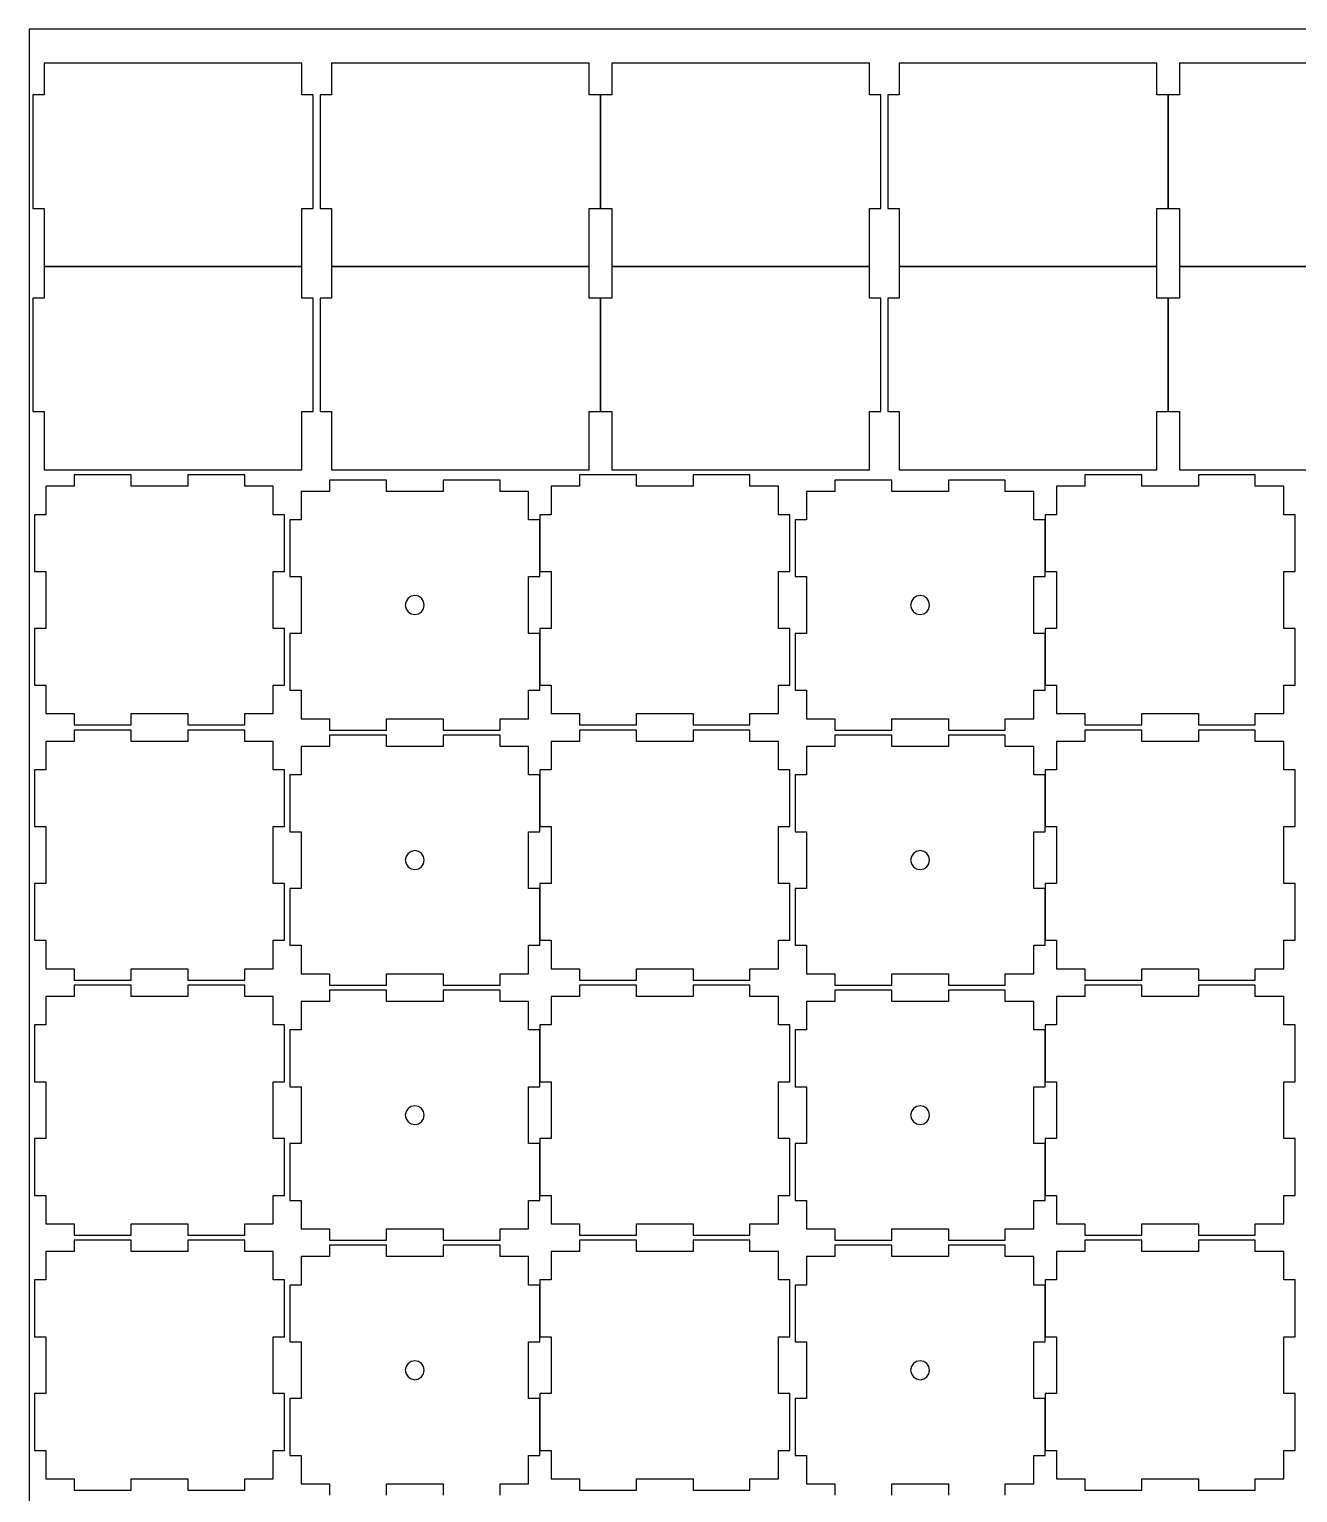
# Model space of a CAD drawing. Extents: x -14 to 2177, y -971 to 618.
# Drawn here: x 1426.9 to 1761.8, y 217.1 to 603.4 of the extents above; entities that cross this region are included whole.
import ezdxf

# ---------------------------------------------------------------- set-up
doc = ezdxf.new("R2010")
doc.units = 0

msp = doc.modelspace()

# ---------------------------------------------------------------- linework, layer by layer
at = {"layer": 'Layer 1'}
for p, q in [((1426.93, 603.437), (1426.93, -146.563)), ((2176.94, 603.437), (1426.93, 603.437)), ((1498.9, 594.5), (1430.9, 594.5)), ((1430.9, 594.5), (1430.9, 586.165)), ((1498.9, 586.165), (1498.9, 594.5)), ((1574.75, 594.5), (1506.75, 594.5)), ((1506.75, 594.5), (1506.75, 586.165)), ((1574.75, 586.165), (1574.75, 594.5)), ((1648.75, 594.5), (1580.75, 594.5)), ((1580.75, 594.5), (1580.75, 586.165)), ((1648.75, 586.165), (1648.75, 594.5)), ((1724.59, 594.5), (1656.59, 594.5)), ((1656.59, 594.5), (1656.59, 586.165)), ((1724.59, 586.165), (1724.59, 594.5)), ((1798.59, 594.5), (1730.59, 594.5)), ((1730.59, 594.5), (1730.59, 586.165)), ((1430.9, 586.165), (1427.9, 586.165)), ((1427.9, 586.165), (1427.9, 556.165)), ((1501.9, 586.165), (1498.9, 586.165)), ((1501.9, 556.165), (1501.9, 586.165)), ((1506.75, 586.165), (1503.75, 586.165)), ((1503.75, 586.165), (1503.75, 556.165)), ((1577.75, 586.165), (1574.75, 586.165)), ((1577.75, 556.165), (1577.75, 586.165)), ((1580.75, 586.165), (1577.75, 586.165)), ((1577.75, 586.165), (1577.75, 556.165)), ((1651.75, 586.165), (1648.75, 586.165)), ((1651.75, 556.165), (1651.75, 586.165)), ((1656.59, 586.165), (1653.59, 586.165)), ((1653.59, 586.165), (1653.59, 556.165)), ((1727.59, 586.165), (1724.59, 586.165)), ((1727.59, 556.165), (1727.59, 586.165)), ((1730.59, 586.165), (1727.59, 586.165)), ((1727.59, 586.165), (1727.59, 556.165)), ((1427.9, 556.165), (1430.9, 556.165)), ((1430.9, 556.165), (1430.9, 540.83)), ((1498.9, 540.83), (1498.9, 556.165)), ((1498.9, 556.165), (1501.9, 556.165)), ((1503.75, 556.165), (1506.75, 556.165)), ((1506.75, 556.165), (1506.75, 540.83)), ((1574.75, 540.83), (1574.75, 556.165)), ((1574.75, 556.165), (1577.75, 556.165)), ((1577.75, 556.165), (1580.75, 556.165)), ((1580.75, 556.165), (1580.75, 540.83)), ((1648.75, 540.83), (1648.75, 556.165)), ((1648.75, 556.165), (1651.75, 556.165)), ((1653.59, 556.165), (1656.59, 556.165)), ((1656.59, 556.165), (1656.59, 540.83)), ((1724.59, 540.83), (1724.59, 556.165)), ((1724.59, 556.165), (1727.59, 556.165)), ((1727.59, 556.165), (1730.59, 556.165)), ((1730.59, 556.165), (1730.59, 540.83)), ((1430.9, 540.83), (1498.9, 540.83)), ((1498.9, 540.83), (1430.9, 540.83)), ((1430.9, 540.83), (1430.9, 532.495)), ((1498.9, 532.495), (1498.9, 540.83)), ((1506.75, 540.83), (1574.75, 540.83)), ((1574.75, 540.83), (1506.75, 540.83)), ((1506.75, 540.83), (1506.75, 532.495)), ((1574.75, 532.495), (1574.75, 540.83)), ((1580.75, 540.83), (1648.75, 540.83)), ((1648.75, 540.83), (1580.75, 540.83)), ((1580.75, 540.83), (1580.75, 532.495)), ((1648.75, 532.495), (1648.75, 540.83)), ((1656.59, 540.83), (1724.59, 540.83)), ((1724.59, 540.83), (1656.59, 540.83)), ((1656.59, 540.83), (1656.59, 532.495)), ((1724.59, 532.495), (1724.59, 540.83)), ((1730.59, 540.83), (1798.59, 540.83)), ((1798.59, 540.83), (1730.59, 540.83)), ((1730.59, 540.83), (1730.59, 532.495)), ((1430.9, 532.495), (1427.9, 532.495)), ((1427.9, 532.495), (1427.9, 502.495)), ((1501.9, 532.495), (1498.9, 532.495)), ((1501.9, 502.495), (1501.9, 532.495)), ((1506.75, 532.495), (1503.75, 532.495)), ((1503.75, 532.495), (1503.75, 502.495)), ((1577.75, 532.495), (1574.75, 532.495)), ((1577.75, 502.495), (1577.75, 532.495)), ((1580.75, 532.495), (1577.75, 532.495)), ((1577.75, 532.495), (1577.75, 502.495)), ((1651.75, 532.495), (1648.75, 532.495)), ((1651.75, 502.495), (1651.75, 532.495)), ((1656.59, 532.495), (1653.59, 532.495)), ((1653.59, 532.495), (1653.59, 502.495)), ((1727.59, 532.495), (1724.59, 532.495)), ((1727.59, 502.495), (1727.59, 532.495)), ((1730.59, 532.495), (1727.59, 532.495)), ((1727.59, 532.495), (1727.59, 502.495)), ((1427.9, 502.495), (1430.9, 502.495)), ((1430.9, 502.495), (1430.9, 487.16)), ((1498.9, 487.16), (1498.9, 502.495)), ((1498.9, 502.495), (1501.9, 502.495)), ((1503.75, 502.495), (1506.75, 502.495)), ((1506.75, 502.495), (1506.75, 487.16)), ((1574.75, 487.16), (1574.75, 502.495)), ((1574.75, 502.495), (1577.75, 502.495)), ((1577.75, 502.495), (1580.75, 502.495)), ((1580.75, 502.495), (1580.75, 487.16)), ((1648.75, 487.16), (1648.75, 502.495)), ((1648.75, 502.495), (1651.75, 502.495)), ((1653.59, 502.495), (1656.59, 502.495)), ((1656.59, 502.495), (1656.59, 487.16)), ((1724.59, 487.16), (1724.59, 502.495)), ((1724.59, 502.495), (1727.59, 502.495)), ((1727.59, 502.495), (1730.59, 502.495)), ((1730.59, 502.495), (1730.59, 487.16)), ((1430.9, 487.16), (1498.9, 487.16)), ((1506.75, 487.16), (1574.75, 487.16)), ((1580.75, 487.16), (1648.75, 487.16)), ((1656.59, 487.16), (1724.59, 487.16)), ((1730.59, 487.16), (1798.59, 487.16)), ((1453.82, 485.785), (1438.82, 485.785)), ((1438.82, 485.785), (1438.82, 482.785)), ((1453.82, 482.785), (1453.82, 485.785)), ((1483.82, 485.785), (1468.82, 485.785)), ((1468.82, 485.785), (1468.82, 482.785)), ((1483.82, 482.785), (1483.82, 485.785)), ((1521.22, 484.452), (1506.22, 484.452)), ((1506.22, 484.452), (1506.22, 481.452)), ((1521.22, 481.452), (1521.22, 484.452)), ((1551.22, 484.452), (1536.22, 484.452)), ((1536.22, 484.452), (1536.22, 481.452)), ((1551.22, 481.452), (1551.22, 484.452)), ((1587.22, 485.785), (1572.22, 485.785)), ((1572.22, 485.785), (1572.22, 482.785)), ((1587.22, 482.785), (1587.22, 485.785)), ((1617.22, 485.785), (1602.22, 485.785)), ((1602.22, 485.785), (1602.22, 482.785)), ((1617.22, 482.785), (1617.22, 485.785)), ((1654.63, 484.452), (1639.63, 484.452)), ((1639.63, 484.452), (1639.63, 481.452)), ((1654.63, 481.452), (1654.63, 484.452)), ((1684.63, 484.452), (1669.63, 484.452)), ((1669.63, 484.452), (1669.63, 481.452)), ((1684.63, 481.452), (1684.63, 484.452)), ((1720.63, 485.785), (1705.63, 485.785)), ((1705.63, 485.785), (1705.63, 482.785)), ((1720.63, 482.785), (1720.63, 485.785)), ((1750.63, 485.785), (1735.63, 485.785)), ((1735.63, 485.785), (1735.63, 482.785)), ((1750.63, 482.785), (1750.63, 485.785)), ((1438.82, 482.785), (1431.32, 482.785)), ((1431.32, 482.785), (1431.32, 475.285)), ((1468.82, 482.785), (1453.82, 482.785)), ((1491.32, 482.785), (1483.82, 482.785)), ((1491.32, 475.285), (1491.32, 482.785)), ((1506.22, 481.452), (1498.72, 481.452)), ((1498.72, 481.452), (1498.72, 473.952)), ((1536.22, 481.452), (1521.22, 481.452)), ((1558.72, 481.452), (1551.22, 481.452)), ((1558.72, 473.952), (1558.72, 481.452)), ((1572.22, 482.785), (1564.72, 482.785)), ((1564.72, 482.785), (1564.72, 475.285)), ((1602.22, 482.785), (1587.22, 482.785)), ((1624.72, 482.785), (1617.22, 482.785)), ((1624.72, 475.285), (1624.72, 482.785)), ((1639.63, 481.452), (1632.13, 481.452)), ((1632.13, 481.452), (1632.13, 473.952)), ((1669.63, 481.452), (1654.63, 481.452)), ((1692.13, 481.452), (1684.63, 481.452)), ((1692.13, 473.952), (1692.13, 481.452)), ((1705.63, 482.785), (1698.13, 482.785)), ((1698.13, 482.785), (1698.13, 475.285)), ((1735.63, 482.785), (1720.63, 482.785)), ((1758.13, 482.785), (1750.63, 482.785)), ((1758.13, 475.285), (1758.13, 482.785)), ((1431.32, 475.285), (1428.32, 475.285)), ((1428.32, 475.285), (1428.32, 460.285)), ((1494.32, 475.285), (1491.32, 475.285)), ((1494.32, 460.285), (1494.32, 475.285)), ((1564.72, 475.285), (1561.72, 475.285)), ((1561.72, 475.285), (1561.72, 460.285)), ((1627.72, 475.285), (1624.72, 475.285)), ((1627.72, 460.285), (1627.72, 475.285)), ((1698.13, 475.285), (1695.13, 475.285)), ((1695.13, 475.285), (1695.13, 460.285)), ((1761.13, 475.285), (1758.13, 475.285)), ((1761.13, 460.285), (1761.13, 475.285)), ((1498.72, 473.952), (1495.72, 473.952)), ((1495.72, 473.952), (1495.72, 458.952)), ((1561.72, 473.952), (1558.72, 473.952)), ((1561.72, 458.952), (1561.72, 473.952)), ((1632.13, 473.952), (1629.13, 473.952)), ((1629.13, 473.952), (1629.13, 458.952)), ((1695.13, 473.952), (1692.13, 473.952)), ((1695.13, 458.952), (1695.13, 473.952)), ((1428.32, 460.285), (1431.32, 460.285)), ((1431.32, 460.285), (1431.32, 445.285)), ((1491.32, 445.285), (1491.32, 460.285)), ((1491.32, 460.285), (1494.32, 460.285)), ((1561.72, 460.285), (1564.72, 460.285)), ((1564.72, 460.285), (1564.72, 445.285)), ((1624.72, 445.285), (1624.72, 460.285)), ((1624.72, 460.285), (1627.72, 460.285)), ((1695.13, 460.285), (1698.13, 460.285)), ((1698.13, 460.285), (1698.13, 445.285)), ((1758.13, 445.285), (1758.13, 460.285)), ((1758.13, 460.285), (1761.13, 460.285)), ((1495.72, 458.952), (1498.72, 458.952)), ((1498.72, 458.952), (1498.72, 443.952)), ((1558.72, 443.952), (1558.72, 458.952)), ((1558.72, 458.952), (1561.72, 458.952)), ((1629.13, 458.952), (1632.13, 458.952)), ((1632.13, 458.952), (1632.13, 443.952)), ((1692.13, 443.952), (1692.13, 458.952)), ((1692.13, 458.952), (1695.13, 458.952)), ((1526.416464, 452.425112), (1526.22, 451.452)), ((1526.952237, 453.219766), (1526.416464, 452.425112)), ((1527.746892, 453.755537), (1526.952237, 453.219766)), ((1528.72, 453.952), (1527.746892, 453.755537)), ((1529.693112, 453.755536), (1528.72, 453.952)), ((1530.487766, 453.219763), (1529.693112, 453.755536)), ((1531.023537, 452.425108), (1530.487766, 453.219763)), ((1531.22, 451.452), (1531.023537, 452.425108)), ((1659.826464, 452.425112), (1659.63, 451.452)), ((1660.362238, 453.219766), (1659.826464, 452.425112)), ((1661.156892, 453.755537), (1660.362238, 453.219766)), ((1662.13, 453.952), (1661.156892, 453.755537)), ((1663.103112, 453.755536), (1662.13, 453.952)), ((1663.897766, 453.219763), (1663.103112, 453.755536)), ((1664.433537, 452.425108), (1663.897766, 453.219763)), ((1664.63, 451.452), (1664.433537, 452.425108)), ((1526.22, 451.452), (1526.416463, 450.478892)), ((1526.416463, 450.478892), (1526.952234, 449.684237)), ((1526.952234, 449.684237), (1527.746888, 449.148464)), ((1527.746888, 449.148464), (1528.72, 448.952)), ((1528.72, 448.952), (1529.693108, 449.148463)), ((1528.72, 448.952), (1528.72, 448.952)), ((1529.693108, 449.148463), (1530.487763, 449.684234)), ((1530.487763, 449.684234), (1531.023536, 450.478888)), ((1531.023536, 450.478888), (1531.22, 451.452)), ((1659.63, 451.452), (1659.826463, 450.478892)), ((1659.826463, 450.478892), (1660.362234, 449.684237)), ((1660.362234, 449.684237), (1661.156888, 449.148464)), ((1661.156888, 449.148464), (1662.13, 448.952)), ((1662.13, 448.952), (1663.103108, 449.148463)), ((1662.13, 448.952), (1662.13, 448.952)), ((1663.103108, 449.148463), (1663.897762, 449.684234)), ((1663.897762, 449.684234), (1664.433536, 450.478888)), ((1664.433536, 450.478888), (1664.63, 451.452)), ((1431.32, 445.285), (1428.32, 445.285)), ((1428.32, 445.285), (1428.32, 430.285)), ((1494.32, 445.285), (1491.32, 445.285)), ((1494.32, 430.285), (1494.32, 445.285)), ((1564.72, 445.285), (1561.72, 445.285)), ((1561.72, 445.285), (1561.72, 430.285)), ((1627.72, 445.285), (1624.72, 445.285)), ((1627.72, 430.285), (1627.72, 445.285)), ((1698.13, 445.285), (1695.13, 445.285)), ((1695.13, 445.285), (1695.13, 430.285)), ((1761.13, 445.285), (1758.13, 445.285)), ((1761.13, 430.285), (1761.13, 445.285)), ((1498.72, 443.952), (1495.72, 443.952)), ((1495.72, 443.952), (1495.72, 428.952)), ((1561.72, 443.952), (1558.72, 443.952)), ((1561.72, 428.952), (1561.72, 443.952)), ((1632.13, 443.952), (1629.13, 443.952)), ((1629.13, 443.952), (1629.13, 428.952)), ((1695.13, 443.952), (1692.13, 443.952)), ((1695.13, 428.952), (1695.13, 443.952)), ((1428.32, 430.285), (1431.32, 430.285)), ((1431.32, 430.285), (1431.32, 422.785)), ((1491.32, 422.785), (1491.32, 430.285)), ((1491.32, 430.285), (1494.32, 430.285)), ((1495.72, 428.952), (1498.72, 428.952)), ((1498.72, 428.952), (1498.72, 421.452)), ((1558.72, 421.452), (1558.72, 428.952)), ((1558.72, 428.952), (1561.72, 428.952)), ((1561.72, 430.285), (1564.72, 430.285)), ((1564.72, 430.285), (1564.72, 422.785)), ((1624.72, 422.785), (1624.72, 430.285)), ((1624.72, 430.285), (1627.72, 430.285)), ((1629.13, 428.952), (1632.13, 428.952)), ((1632.13, 428.952), (1632.13, 421.452)), ((1692.13, 421.452), (1692.13, 428.952)), ((1692.13, 428.952), (1695.13, 428.952)), ((1695.13, 430.285), (1698.13, 430.285)), ((1698.13, 430.285), (1698.13, 422.785)), ((1758.13, 422.785), (1758.13, 430.285)), ((1758.13, 430.285), (1761.13, 430.285)), ((1431.32, 422.785), (1438.82, 422.785)), ((1438.82, 422.785), (1438.82, 419.785)), ((1453.82, 419.785), (1453.82, 422.785)), ((1453.82, 422.785), (1468.82, 422.785)), ((1468.82, 422.785), (1468.82, 419.785)), ((1483.82, 419.785), (1483.82, 422.785)), ((1483.82, 422.785), (1491.32, 422.785)), ((1498.72, 421.452), (1506.22, 421.452)), ((1506.22, 421.452), (1506.22, 418.452)), ((1521.22, 418.452), (1521.22, 421.452)), ((1521.22, 421.452), (1536.22, 421.452)), ((1536.22, 421.452), (1536.22, 418.452)), ((1551.22, 418.452), (1551.22, 421.452)), ((1551.22, 421.452), (1558.72, 421.452)), ((1564.72, 422.785), (1572.22, 422.785)), ((1572.22, 422.785), (1572.22, 419.785)), ((1587.22, 419.785), (1587.22, 422.785)), ((1587.22, 422.785), (1602.22, 422.785)), ((1602.22, 422.785), (1602.22, 419.785)), ((1617.22, 419.785), (1617.22, 422.785)), ((1617.22, 422.785), (1624.72, 422.785)), ((1632.13, 421.452), (1639.63, 421.452)), ((1639.63, 421.452), (1639.63, 418.452)), ((1654.63, 418.452), (1654.63, 421.452)), ((1654.63, 421.452), (1669.63, 421.452)), ((1669.63, 421.452), (1669.63, 418.452)), ((1684.63, 418.452), (1684.63, 421.452)), ((1684.63, 421.452), (1692.13, 421.452)), ((1698.13, 422.785), (1705.63, 422.785)), ((1705.63, 422.785), (1705.63, 419.785)), ((1720.63, 419.785), (1720.63, 422.785)), ((1720.63, 422.785), (1735.63, 422.785)), ((1735.63, 422.785), (1735.63, 419.785)), ((1750.63, 419.785), (1750.63, 422.785)), ((1750.63, 422.785), (1758.13, 422.785)), ((1438.82, 419.785), (1453.82, 419.785)), ((1453.82, 418.452), (1438.82, 418.452)), ((1438.82, 418.452), (1438.82, 415.452)), ((1453.82, 415.452), (1453.82, 418.452)), ((1468.82, 419.785), (1483.82, 419.785)), ((1483.82, 418.452), (1468.82, 418.452)), ((1468.82, 418.452), (1468.82, 415.452)), ((1483.82, 415.452), (1483.82, 418.452)), ((1506.22, 418.452), (1521.22, 418.452)), ((1536.22, 418.452), (1551.22, 418.452)), ((1572.22, 419.785), (1587.22, 419.785)), ((1587.22, 418.452), (1572.22, 418.452)), ((1572.22, 418.452), (1572.22, 415.452)), ((1587.22, 415.452), (1587.22, 418.452)), ((1602.22, 419.785), (1617.22, 419.785)), ((1617.22, 418.452), (1602.22, 418.452)), ((1602.22, 418.452), (1602.22, 415.452)), ((1617.22, 415.452), (1617.22, 418.452)), ((1639.63, 418.452), (1654.63, 418.452)), ((1669.63, 418.452), (1684.63, 418.452)), ((1705.63, 419.785), (1720.63, 419.785)), ((1720.63, 418.452), (1705.63, 418.452)), ((1705.63, 418.452), (1705.63, 415.452)), ((1720.63, 415.452), (1720.63, 418.452)), ((1735.63, 419.785), (1750.63, 419.785)), ((1750.63, 418.452), (1735.63, 418.452)), ((1735.63, 418.452), (1735.63, 415.452)), ((1750.63, 415.452), (1750.63, 418.452)), ((1438.82, 415.452), (1431.32, 415.452)), ((1431.32, 415.452), (1431.32, 407.952)), ((1468.82, 415.452), (1453.82, 415.452)), ((1491.32, 415.452), (1483.82, 415.452)), ((1491.32, 407.952), (1491.32, 415.452)), ((1506.22, 414.118), (1498.72, 414.118)), ((1498.72, 414.118), (1498.72, 406.618)), ((1521.22, 417.118), (1506.22, 417.118)), ((1506.22, 417.118), (1506.22, 414.118)), ((1521.22, 414.118), (1521.22, 417.118)), ((1536.22, 414.118), (1521.22, 414.118)), ((1551.22, 417.118), (1536.22, 417.118)), ((1536.22, 417.118), (1536.22, 414.118)), ((1551.22, 414.118), (1551.22, 417.118)), ((1558.72, 414.118), (1551.22, 414.118)), ((1558.72, 406.618), (1558.72, 414.118)), ((1572.22, 415.452), (1564.72, 415.452)), ((1564.72, 415.452), (1564.72, 407.952)), ((1602.22, 415.452), (1587.22, 415.452)), ((1624.72, 415.452), (1617.22, 415.452)), ((1624.72, 407.952), (1624.72, 415.452)), ((1639.63, 414.118), (1632.13, 414.118)), ((1632.13, 414.118), (1632.13, 406.618)), ((1654.63, 417.118), (1639.63, 417.118)), ((1639.63, 417.118), (1639.63, 414.118)), ((1654.63, 414.118), (1654.63, 417.118)), ((1669.63, 414.118), (1654.63, 414.118)), ((1684.63, 417.118), (1669.63, 417.118)), ((1669.63, 417.118), (1669.63, 414.118)), ((1684.63, 414.118), (1684.63, 417.118)), ((1692.13, 414.118), (1684.63, 414.118)), ((1692.13, 406.618), (1692.13, 414.118)), ((1705.63, 415.452), (1698.13, 415.452)), ((1698.13, 415.452), (1698.13, 407.952)), ((1735.63, 415.452), (1720.63, 415.452)), ((1758.13, 415.452), (1750.63, 415.452)), ((1758.13, 407.952), (1758.13, 415.452)), ((1431.32, 407.952), (1428.32, 407.952)), ((1428.32, 407.952), (1428.32, 392.952)), ((1494.32, 407.952), (1491.32, 407.952)), ((1494.32, 392.952), (1494.32, 407.952)), ((1498.72, 406.618), (1495.72, 406.618)), ((1495.72, 406.618), (1495.72, 391.618)), ((1561.72, 406.618), (1558.72, 406.618)), ((1564.72, 407.952), (1561.72, 407.952)), ((1561.72, 407.952), (1561.72, 392.952)), ((1561.72, 391.618), (1561.72, 406.618)), ((1627.72, 407.952), (1624.72, 407.952)), ((1627.72, 392.952), (1627.72, 407.952)), ((1632.13, 406.618), (1629.13, 406.618)), ((1629.13, 406.618), (1629.13, 391.618)), ((1695.13, 406.618), (1692.13, 406.618)), ((1698.13, 407.952), (1695.13, 407.952)), ((1695.13, 407.952), (1695.13, 392.952)), ((1695.13, 391.618), (1695.13, 406.618)), ((1761.13, 407.952), (1758.13, 407.952)), ((1761.13, 392.952), (1761.13, 407.952)), ((1428.32, 392.952), (1431.32, 392.952)), ((1431.32, 392.952), (1431.32, 377.952)), ((1491.32, 377.952), (1491.32, 392.952)), ((1491.32, 392.952), (1494.32, 392.952)), ((1495.72, 391.618), (1498.72, 391.618)), ((1498.72, 391.618), (1498.72, 376.618)), ((1558.72, 376.618), (1558.72, 391.618)), ((1558.72, 391.618), (1561.72, 391.618)), ((1561.72, 392.952), (1564.72, 392.952)), ((1564.72, 392.952), (1564.72, 377.952)), ((1624.72, 377.952), (1624.72, 392.952)), ((1624.72, 392.952), (1627.72, 392.952)), ((1629.13, 391.618), (1632.13, 391.618)), ((1632.13, 391.618), (1632.13, 376.618)), ((1692.13, 376.618), (1692.13, 391.618)), ((1692.13, 391.618), (1695.13, 391.618)), ((1695.13, 392.952), (1698.13, 392.952)), ((1698.13, 392.952), (1698.13, 377.952)), ((1758.13, 377.952), (1758.13, 392.952)), ((1758.13, 392.952), (1761.13, 392.952)), ((1527.746892, 386.421537), (1526.952237, 385.885766)), ((1528.72, 386.618), (1527.746892, 386.421537)), ((1529.693112, 386.421536), (1528.72, 386.618)), ((1530.487766, 385.885762), (1529.693112, 386.421536)), ((1661.156892, 386.421537), (1660.362238, 385.885766)), ((1662.13, 386.618), (1661.156892, 386.421537)), ((1663.103112, 386.421536), (1662.13, 386.618)), ((1663.897766, 385.885762), (1663.103112, 386.421536)), ((1526.416464, 385.091112), (1526.22, 384.118)), ((1526.22, 384.118), (1526.416463, 383.144892)), ((1526.416463, 383.144892), (1526.952234, 382.350237)), ((1526.952237, 385.885766), (1526.416464, 385.091112)), ((1530.487763, 382.350234), (1531.023536, 383.144888)), ((1531.023537, 385.091108), (1530.487766, 385.885762)), ((1531.023536, 383.144888), (1531.22, 384.118)), ((1531.22, 384.118), (1531.023537, 385.091108)), ((1659.826464, 385.091112), (1659.63, 384.118)), ((1659.63, 384.118), (1659.826463, 383.144892)), ((1659.826463, 383.144892), (1660.362234, 382.350237)), ((1660.362238, 385.885766), (1659.826464, 385.091112)), ((1663.897762, 382.350234), (1664.433536, 383.144888)), ((1664.433537, 385.091108), (1663.897766, 385.885762)), ((1664.433536, 383.144888), (1664.63, 384.118)), ((1664.63, 384.118), (1664.433537, 385.091108)), ((1526.952234, 382.350237), (1527.746888, 381.814464)), ((1527.746888, 381.814464), (1528.72, 381.618)), ((1528.72, 381.618), (1529.693108, 381.814463)), ((1528.72, 381.618), (1528.72, 381.618)), ((1529.693108, 381.814463), (1530.487763, 382.350234)), ((1660.362234, 382.350237), (1661.156888, 381.814464)), ((1661.156888, 381.814464), (1662.13, 381.618)), ((1662.13, 381.618), (1663.103108, 381.814463)), ((1662.13, 381.618), (1662.13, 381.618)), ((1663.103108, 381.814463), (1663.897762, 382.350234)), ((1431.32, 377.952), (1428.32, 377.952)), ((1428.32, 377.952), (1428.32, 362.952)), ((1494.32, 377.952), (1491.32, 377.952)), ((1494.32, 362.952), (1494.32, 377.952)), ((1498.72, 376.618), (1495.72, 376.618)), ((1495.72, 376.618), (1495.72, 361.618)), ((1561.72, 376.618), (1558.72, 376.618)), ((1564.72, 377.952), (1561.72, 377.952)), ((1561.72, 377.952), (1561.72, 362.952)), ((1561.72, 361.618), (1561.72, 376.618)), ((1627.72, 377.952), (1624.72, 377.952)), ((1627.72, 362.952), (1627.72, 377.952)), ((1632.13, 376.618), (1629.13, 376.618)), ((1629.13, 376.618), (1629.13, 361.618)), ((1695.13, 376.618), (1692.13, 376.618)), ((1698.13, 377.952), (1695.13, 377.952)), ((1695.13, 377.952), (1695.13, 362.952)), ((1695.13, 361.618), (1695.13, 376.618)), ((1761.13, 377.952), (1758.13, 377.952)), ((1761.13, 362.952), (1761.13, 377.952)), ((1428.32, 362.952), (1431.32, 362.952)), ((1431.32, 362.952), (1431.32, 355.452)), ((1491.32, 355.452), (1491.32, 362.952)), ((1491.32, 362.952), (1494.32, 362.952)), ((1495.72, 361.618), (1498.72, 361.618)), ((1498.72, 361.618), (1498.72, 354.118)), ((1558.72, 354.118), (1558.72, 361.618)), ((1558.72, 361.618), (1561.72, 361.618)), ((1561.72, 362.952), (1564.72, 362.952)), ((1564.72, 362.952), (1564.72, 355.452)), ((1624.72, 355.452), (1624.72, 362.952)), ((1624.72, 362.952), (1627.72, 362.952)), ((1629.13, 361.618), (1632.13, 361.618)), ((1632.13, 361.618), (1632.13, 354.118)), ((1692.13, 354.118), (1692.13, 361.618)), ((1692.13, 361.618), (1695.13, 361.618)), ((1695.13, 362.952), (1698.13, 362.952)), ((1698.13, 362.952), (1698.13, 355.452)), ((1758.13, 355.452), (1758.13, 362.952)), ((1758.13, 362.952), (1761.13, 362.952)), ((1431.32, 355.452), (1438.82, 355.452)), ((1438.82, 355.452), (1438.82, 352.452)), ((1453.82, 352.452), (1453.82, 355.452)), ((1453.82, 355.452), (1468.82, 355.452)), ((1468.82, 355.452), (1468.82, 352.452)), ((1483.82, 352.452), (1483.82, 355.452)), ((1483.82, 355.452), (1491.32, 355.452)), ((1564.72, 355.452), (1572.22, 355.452)), ((1572.22, 355.452), (1572.22, 352.452)), ((1587.22, 352.452), (1587.22, 355.452)), ((1587.22, 355.452), (1602.22, 355.452)), ((1602.22, 355.452), (1602.22, 352.452)), ((1617.22, 352.452), (1617.22, 355.452)), ((1617.22, 355.452), (1624.72, 355.452)), ((1698.13, 355.452), (1705.63, 355.452)), ((1705.63, 355.452), (1705.63, 352.452)), ((1720.63, 352.452), (1720.63, 355.452)), ((1720.63, 355.452), (1735.63, 355.452)), ((1735.63, 355.452), (1735.63, 352.452)), ((1750.63, 352.452), (1750.63, 355.452)), ((1750.63, 355.452), (1758.13, 355.452)), ((1438.82, 352.452), (1453.82, 352.452)), ((1468.82, 352.452), (1483.82, 352.452)), ((1498.72, 354.118), (1506.22, 354.118)), ((1506.22, 354.118), (1506.22, 351.118)), ((1521.22, 351.118), (1521.22, 354.118)), ((1521.22, 354.118), (1536.22, 354.118)), ((1536.22, 354.118), (1536.22, 351.118)), ((1551.22, 351.118), (1551.22, 354.118)), ((1551.22, 354.118), (1558.72, 354.118)), ((1572.22, 352.452), (1587.22, 352.452)), ((1602.22, 352.452), (1617.22, 352.452)), ((1632.13, 354.118), (1639.63, 354.118)), ((1639.63, 354.118), (1639.63, 351.118)), ((1654.63, 351.118), (1654.63, 354.118)), ((1654.63, 354.118), (1669.63, 354.118)), ((1669.63, 354.118), (1669.63, 351.118)), ((1684.63, 351.118), (1684.63, 354.118)), ((1684.63, 354.118), (1692.13, 354.118)), ((1705.63, 352.452), (1720.63, 352.452)), ((1735.63, 352.452), (1750.63, 352.452)), ((1438.82, 348.118), (1431.32, 348.118)), ((1431.32, 348.118), (1431.32, 340.618)), ((1453.82, 351.118), (1438.82, 351.118)), ((1438.82, 351.118), (1438.82, 348.118)), ((1453.82, 348.118), (1453.82, 351.118)), ((1468.82, 348.118), (1453.82, 348.118)), ((1483.82, 351.118), (1468.82, 351.118)), ((1468.82, 351.118), (1468.82, 348.118)), ((1483.82, 348.118), (1483.82, 351.118)), ((1491.32, 348.118), (1483.82, 348.118)), ((1491.32, 340.618), (1491.32, 348.118)), ((1506.22, 351.118), (1521.22, 351.118)), ((1521.22, 349.785), (1506.22, 349.785)), ((1506.22, 349.785), (1506.22, 346.785)), ((1521.22, 346.785), (1521.22, 349.785)), ((1536.22, 351.118), (1551.22, 351.118)), ((1551.22, 349.785), (1536.22, 349.785)), ((1536.22, 349.785), (1536.22, 346.785)), ((1551.22, 346.785), (1551.22, 349.785)), ((1572.22, 348.118), (1564.72, 348.118)), ((1564.72, 348.118), (1564.72, 340.618)), ((1587.22, 351.118), (1572.22, 351.118)), ((1572.22, 351.118), (1572.22, 348.118)), ((1587.22, 348.118), (1587.22, 351.118)), ((1602.22, 348.118), (1587.22, 348.118)), ((1617.22, 351.118), (1602.22, 351.118)), ((1602.22, 351.118), (1602.22, 348.118)), ((1617.22, 348.118), (1617.22, 351.118)), ((1624.72, 348.118), (1617.22, 348.118)), ((1624.72, 340.618), (1624.72, 348.118)), ((1639.63, 351.118), (1654.63, 351.118)), ((1654.63, 349.785), (1639.63, 349.785)), ((1639.63, 349.785), (1639.63, 346.785)), ((1654.63, 346.785), (1654.63, 349.785)), ((1669.63, 351.118), (1684.63, 351.118)), ((1684.63, 349.785), (1669.63, 349.785)), ((1669.63, 349.785), (1669.63, 346.785)), ((1684.63, 346.785), (1684.63, 349.785)), ((1705.63, 348.118), (1698.13, 348.118)), ((1698.13, 348.118), (1698.13, 340.618)), ((1720.63, 351.118), (1705.63, 351.118)), ((1705.63, 351.118), (1705.63, 348.118)), ((1720.63, 348.118), (1720.63, 351.118)), ((1735.63, 348.118), (1720.63, 348.118)), ((1750.63, 351.118), (1735.63, 351.118)), ((1735.63, 351.118), (1735.63, 348.118)), ((1750.63, 348.118), (1750.63, 351.118)), ((1758.13, 348.118), (1750.63, 348.118)), ((1758.13, 340.618), (1758.13, 348.118)), ((1506.22, 346.785), (1498.72, 346.785)), ((1498.72, 346.785), (1498.72, 339.285)), ((1536.22, 346.785), (1521.22, 346.785)), ((1558.72, 346.785), (1551.22, 346.785)), ((1558.72, 339.285), (1558.72, 346.785)), ((1639.63, 346.785), (1632.13, 346.785)), ((1632.13, 346.785), (1632.13, 339.285)), ((1669.63, 346.785), (1654.63, 346.785)), ((1692.13, 346.785), (1684.63, 346.785)), ((1692.13, 339.285), (1692.13, 346.785)), ((1431.32, 340.618), (1428.32, 340.618)), ((1428.32, 340.618), (1428.32, 325.618)), ((1494.32, 340.618), (1491.32, 340.618)), ((1494.32, 325.618), (1494.32, 340.618)), ((1564.72, 340.618), (1561.72, 340.618)), ((1561.72, 340.618), (1561.72, 325.618)), ((1627.72, 340.618), (1624.72, 340.618)), ((1627.72, 325.618), (1627.72, 340.618)), ((1698.13, 340.618), (1695.13, 340.618)), ((1695.13, 340.618), (1695.13, 325.618)), ((1761.13, 340.618), (1758.13, 340.618)), ((1761.13, 325.618), (1761.13, 340.618)), ((1498.72, 339.285), (1495.72, 339.285)), ((1495.72, 339.285), (1495.72, 324.285)), ((1561.72, 339.285), (1558.72, 339.285)), ((1561.72, 324.285), (1561.72, 339.285)), ((1632.13, 339.285), (1629.13, 339.285)), ((1629.13, 339.285), (1629.13, 324.285)), ((1695.13, 339.285), (1692.13, 339.285)), ((1695.13, 324.285), (1695.13, 339.285)), ((1428.32, 325.618), (1431.32, 325.618)), ((1431.32, 325.618), (1431.32, 310.618)), ((1491.32, 310.618), (1491.32, 325.618)), ((1491.32, 325.618), (1494.32, 325.618)), ((1561.72, 325.618), (1564.72, 325.618)), ((1564.72, 325.618), (1564.72, 310.618)), ((1624.72, 310.618), (1624.72, 325.618)), ((1624.72, 325.618), (1627.72, 325.618)), ((1695.13, 325.618), (1698.13, 325.618)), ((1698.13, 325.618), (1698.13, 310.618)), ((1758.13, 310.618), (1758.13, 325.618)), ((1758.13, 325.618), (1761.13, 325.618)), ((1495.72, 324.285), (1498.72, 324.285)), ((1498.72, 324.285), (1498.72, 309.285)), ((1558.72, 309.285), (1558.72, 324.285)), ((1558.72, 324.285), (1561.72, 324.285)), ((1629.13, 324.285), (1632.13, 324.285)), ((1632.13, 324.285), (1632.13, 309.285)), ((1692.13, 309.285), (1692.13, 324.285)), ((1692.13, 324.285), (1695.13, 324.285)), ((1526.416464, 317.758142), (1526.22, 316.78503)), ((1526.22, 316.78503), (1526.416463, 315.811918)), ((1526.952237, 318.552796), (1526.416464, 317.758142)), ((1527.746892, 319.088567), (1526.952237, 318.552796)), ((1528.72, 319.28503), (1527.746892, 319.088567)), ((1529.693112, 319.088566), (1528.72, 319.28503)), ((1530.487766, 318.552793), (1529.693112, 319.088566)), ((1531.023537, 317.758138), (1530.487766, 318.552793)), ((1531.023536, 315.811918), (1531.22, 316.78503)), ((1531.22, 316.78503), (1531.023537, 317.758138)), ((1659.826464, 317.758142), (1659.63, 316.78503)), ((1659.63, 316.78503), (1659.826463, 315.811918)), ((1660.362238, 318.552796), (1659.826464, 317.758142)), ((1661.156892, 319.088567), (1660.362238, 318.552796)), ((1662.13, 319.28503), (1661.156892, 319.088567)), ((1663.103112, 319.088566), (1662.13, 319.28503)), ((1663.897766, 318.552793), (1663.103112, 319.088566)), ((1664.433537, 317.758138), (1663.897766, 318.552793)), ((1664.433536, 315.811918), (1664.63, 316.78503)), ((1664.63, 316.78503), (1664.433537, 317.758138)), ((1526.416463, 315.811918), (1526.952234, 315.017253)), ((1526.952234, 315.017253), (1527.746888, 314.481469)), ((1527.746888, 314.481469), (1528.72, 314.285)), ((1528.72, 314.285), (1529.693108, 314.481469)), ((1528.72, 314.285), (1528.72, 314.285)), ((1529.693108, 314.481469), (1530.487763, 315.017253)), ((1530.487763, 315.017253), (1531.023536, 315.811918)), ((1659.826463, 315.811918), (1660.362234, 315.017253)), ((1660.362234, 315.017253), (1661.156888, 314.481469)), ((1661.156888, 314.481469), (1662.13, 314.285)), ((1662.13, 314.285), (1663.103108, 314.481469)), ((1662.13, 314.285), (1662.13, 314.285)), ((1663.103108, 314.481469), (1663.897762, 315.017253)), ((1663.897762, 315.017253), (1664.433536, 315.811918)), ((1431.32, 310.618), (1428.32, 310.618)), ((1428.32, 310.618), (1428.32, 295.618)), ((1494.32, 310.618), (1491.32, 310.618)), ((1494.32, 295.618), (1494.32, 310.618)), ((1498.72, 309.285), (1495.72, 309.285)), ((1495.72, 309.285), (1495.72, 294.285)), ((1561.72, 309.285), (1558.72, 309.285)), ((1564.72, 310.618), (1561.72, 310.618)), ((1561.72, 310.618), (1561.72, 295.618)), ((1561.72, 294.285), (1561.72, 309.285)), ((1627.72, 310.618), (1624.72, 310.618)), ((1627.72, 295.618), (1627.72, 310.618)), ((1632.13, 309.285), (1629.13, 309.285)), ((1629.13, 309.285), (1629.13, 294.285)), ((1695.13, 309.285), (1692.13, 309.285)), ((1698.13, 310.618), (1695.13, 310.618)), ((1695.13, 310.618), (1695.13, 295.618)), ((1695.13, 294.285), (1695.13, 309.285)), ((1761.13, 310.618), (1758.13, 310.618)), ((1761.13, 295.618), (1761.13, 310.618)), ((1428.32, 295.618), (1431.32, 295.618)), ((1431.32, 295.618), (1431.32, 288.118)), ((1491.32, 288.118), (1491.32, 295.618)), ((1491.32, 295.618), (1494.32, 295.618)), ((1495.72, 294.285), (1498.72, 294.285)), ((1498.72, 294.285), (1498.72, 286.785)), ((1558.72, 286.785), (1558.72, 294.285)), ((1558.72, 294.285), (1561.72, 294.285)), ((1561.72, 295.618), (1564.72, 295.618)), ((1564.72, 295.618), (1564.72, 288.118)), ((1624.72, 288.118), (1624.72, 295.618)), ((1624.72, 295.618), (1627.72, 295.618)), ((1629.13, 294.285), (1632.13, 294.285)), ((1632.13, 294.285), (1632.13, 286.785)), ((1692.13, 286.785), (1692.13, 294.285)), ((1692.13, 294.285), (1695.13, 294.285)), ((1695.13, 295.618), (1698.13, 295.618)), ((1698.13, 295.618), (1698.13, 288.118)), ((1758.13, 288.118), (1758.13, 295.618)), ((1758.13, 295.618), (1761.13, 295.618)), ((1431.32, 288.118), (1438.82, 288.118)), ((1438.82, 288.118), (1438.82, 285.118)), ((1453.82, 285.118), (1453.82, 288.118)), ((1453.82, 288.118), (1468.82, 288.118)), ((1468.82, 288.118), (1468.82, 285.118)), ((1483.82, 285.118), (1483.82, 288.118)), ((1483.82, 288.118), (1491.32, 288.118)), ((1498.72, 286.785), (1506.22, 286.785)), ((1506.22, 286.785), (1506.22, 283.785)), ((1521.22, 283.785), (1521.22, 286.785)), ((1521.22, 286.785), (1536.22, 286.785)), ((1536.22, 286.785), (1536.22, 283.785)), ((1551.22, 283.785), (1551.22, 286.785)), ((1551.22, 286.785), (1558.72, 286.785)), ((1564.72, 288.118), (1572.22, 288.118)), ((1572.22, 288.118), (1572.22, 285.118)), ((1587.22, 285.118), (1587.22, 288.118)), ((1587.22, 288.118), (1602.22, 288.118)), ((1602.22, 288.118), (1602.22, 285.118)), ((1617.22, 285.118), (1617.22, 288.118)), ((1617.22, 288.118), (1624.72, 288.118)), ((1632.13, 286.785), (1639.63, 286.785)), ((1639.63, 286.785), (1639.63, 283.785)), ((1654.63, 283.785), (1654.63, 286.785)), ((1654.63, 286.785), (1669.63, 286.785)), ((1669.63, 286.785), (1669.63, 283.785)), ((1684.63, 283.785), (1684.63, 286.785)), ((1684.63, 286.785), (1692.13, 286.785)), ((1698.13, 288.118), (1705.63, 288.118)), ((1705.63, 288.118), (1705.63, 285.118)), ((1720.63, 285.118), (1720.63, 288.118)), ((1720.63, 288.118), (1735.63, 288.118)), ((1735.63, 288.118), (1735.63, 285.118)), ((1750.63, 285.118), (1750.63, 288.118)), ((1750.63, 288.118), (1758.13, 288.118)), ((1438.82, 285.118), (1453.82, 285.118)), ((1453.82, 283.785), (1438.82, 283.785)), ((1438.82, 283.785), (1438.82, 280.785)), ((1453.82, 280.785), (1453.82, 283.785)), ((1468.82, 285.118), (1483.82, 285.118)), ((1483.82, 283.785), (1468.82, 283.785)), ((1468.82, 283.785), (1468.82, 280.785)), ((1483.82, 280.785), (1483.82, 283.785)), ((1506.22, 283.785), (1521.22, 283.785)), ((1521.22, 282.451), (1506.22, 282.451)), ((1506.22, 282.451), (1506.22, 279.451)), ((1521.22, 279.451), (1521.22, 282.451)), ((1536.22, 283.785), (1551.22, 283.785)), ((1551.22, 282.451), (1536.22, 282.451)), ((1536.22, 282.451), (1536.22, 279.451)), ((1551.22, 279.451), (1551.22, 282.451)), ((1572.22, 285.118), (1587.22, 285.118)), ((1587.22, 283.785), (1572.22, 283.785)), ((1572.22, 283.785), (1572.22, 280.785)), ((1587.22, 280.785), (1587.22, 283.785)), ((1602.22, 285.118), (1617.22, 285.118)), ((1617.22, 283.785), (1602.22, 283.785)), ((1602.22, 283.785), (1602.22, 280.785)), ((1617.22, 280.785), (1617.22, 283.785)), ((1639.63, 283.785), (1654.63, 283.785)), ((1654.63, 282.451), (1639.63, 282.451)), ((1639.63, 282.451), (1639.63, 279.451)), ((1654.63, 279.451), (1654.63, 282.451)), ((1669.63, 283.785), (1684.63, 283.785)), ((1684.63, 282.451), (1669.63, 282.451)), ((1669.63, 282.451), (1669.63, 279.451)), ((1684.63, 279.451), (1684.63, 282.451)), ((1705.63, 285.118), (1720.63, 285.118)), ((1720.63, 283.785), (1705.63, 283.785)), ((1705.63, 283.785), (1705.63, 280.785)), ((1720.63, 280.785), (1720.63, 283.785)), ((1735.63, 285.118), (1750.63, 285.118)), ((1750.63, 283.785), (1735.63, 283.785)), ((1735.63, 283.785), (1735.63, 280.785)), ((1750.63, 280.785), (1750.63, 283.785)), ((1438.82, 280.785), (1431.32, 280.785)), ((1431.32, 280.785), (1431.32, 273.285)), ((1468.82, 280.785), (1453.82, 280.785)), ((1491.32, 280.785), (1483.82, 280.785)), ((1491.32, 273.285), (1491.32, 280.785)), ((1506.22, 279.451), (1498.72, 279.451)), ((1498.72, 279.451), (1498.72, 271.951)), ((1536.22, 279.451), (1521.22, 279.451)), ((1558.72, 279.451), (1551.22, 279.451)), ((1558.72, 271.951), (1558.72, 279.451)), ((1572.22, 280.785), (1564.72, 280.785)), ((1564.72, 280.785), (1564.72, 273.285)), ((1602.22, 280.785), (1587.22, 280.785)), ((1624.72, 280.785), (1617.22, 280.785)), ((1624.72, 273.285), (1624.72, 280.785)), ((1639.63, 279.451), (1632.13, 279.451)), ((1632.13, 279.451), (1632.13, 271.951)), ((1669.63, 279.451), (1654.63, 279.451)), ((1692.13, 279.451), (1684.63, 279.451)), ((1692.13, 271.951), (1692.13, 279.451)), ((1705.63, 280.785), (1698.13, 280.785)), ((1698.13, 280.785), (1698.13, 273.285)), ((1735.63, 280.785), (1720.63, 280.785)), ((1758.13, 280.785), (1750.63, 280.785)), ((1758.13, 273.285), (1758.13, 280.785)), ((1431.32, 273.285), (1428.32, 273.285)), ((1428.32, 273.285), (1428.32, 258.285)), ((1494.32, 273.285), (1491.32, 273.285)), ((1494.32, 258.285), (1494.32, 273.285)), ((1498.72, 271.951), (1495.72, 271.951)), ((1495.72, 271.951), (1495.72, 256.951)), ((1561.72, 271.951), (1558.72, 271.951)), ((1564.72, 273.285), (1561.72, 273.285)), ((1561.72, 273.285), (1561.72, 258.285)), ((1561.72, 256.951), (1561.72, 271.951)), ((1627.72, 273.285), (1624.72, 273.285)), ((1627.72, 258.285), (1627.72, 273.285)), ((1632.13, 271.951), (1629.13, 271.951)), ((1629.13, 271.951), (1629.13, 256.951)), ((1695.13, 271.951), (1692.13, 271.951)), ((1698.13, 273.285), (1695.13, 273.285)), ((1695.13, 273.285), (1695.13, 258.285)), ((1695.13, 256.951), (1695.13, 271.951)), ((1761.13, 273.285), (1758.13, 273.285)), ((1761.13, 258.285), (1761.13, 273.285)), ((1428.32, 258.285), (1431.32, 258.285)), ((1431.32, 258.285), (1431.32, 243.285)), ((1491.32, 243.285), (1491.32, 258.285)), ((1491.32, 258.285), (1494.32, 258.285)), ((1495.72, 256.951), (1498.72, 256.951)), ((1498.72, 256.951), (1498.72, 241.951)), ((1558.72, 241.951), (1558.72, 256.951)), ((1558.72, 256.951), (1561.72, 256.951)), ((1561.72, 258.285), (1564.72, 258.285)), ((1564.72, 258.285), (1564.72, 243.285)), ((1624.72, 243.285), (1624.72, 258.285)), ((1624.72, 258.285), (1627.72, 258.285)), ((1629.13, 256.951), (1632.13, 256.951)), ((1632.13, 256.951), (1632.13, 241.951)), ((1692.13, 241.951), (1692.13, 256.951)), ((1692.13, 256.951), (1695.13, 256.951)), ((1695.13, 258.285), (1698.13, 258.285)), ((1698.13, 258.285), (1698.13, 243.285)), ((1758.13, 243.285), (1758.13, 258.285)), ((1758.13, 258.285), (1761.13, 258.285)), ((1526.952237, 251.218777), (1526.416464, 250.424113)), ((1527.746892, 251.754561), (1526.952237, 251.218777)), ((1528.72, 251.95103), (1527.746892, 251.754561)), ((1529.693112, 251.754561), (1528.72, 251.95103)), ((1530.487766, 251.218777), (1529.693112, 251.754561)), ((1531.023537, 250.424113), (1530.487766, 251.218777)), ((1660.362238, 251.218777), (1659.826464, 250.424113)), ((1661.156892, 251.754561), (1660.362238, 251.218777)), ((1662.13, 251.95103), (1661.156892, 251.754561)), ((1663.103112, 251.754561), (1662.13, 251.95103)), ((1663.897766, 251.218777), (1663.103112, 251.754561)), ((1664.433537, 250.424113), (1663.897766, 251.218777)), ((1526.416464, 250.424113), (1526.22, 249.451)), ((1526.22, 249.451), (1526.416463, 248.477905)), ((1526.416463, 248.477905), (1526.952234, 247.683249)), ((1526.952234, 247.683249), (1527.746888, 247.147468)), ((1529.693108, 247.147468), (1530.487763, 247.683249)), ((1530.487763, 247.683249), (1531.023536, 248.477905)), ((1531.023536, 248.477905), (1531.22, 249.451)), ((1531.22, 249.451), (1531.023537, 250.424113)), ((1659.826464, 250.424113), (1659.63, 249.451)), ((1659.63, 249.451), (1659.826463, 248.477905)), ((1659.826463, 248.477905), (1660.362234, 247.683249)), ((1660.362234, 247.683249), (1661.156888, 247.147468)), ((1663.103108, 247.147468), (1663.897762, 247.683249)), ((1663.897762, 247.683249), (1664.433536, 248.477905)), ((1664.433536, 248.477905), (1664.63, 249.451)), ((1664.63, 249.451), (1664.433537, 250.424113)), ((1527.746888, 247.147468), (1528.72, 246.951)), ((1528.72, 246.951), (1529.693108, 247.147468)), ((1528.72, 246.951), (1528.72, 246.951)), ((1661.156888, 247.147468), (1662.13, 246.951)), ((1662.13, 246.951), (1663.103108, 247.147468)), ((1662.13, 246.951), (1662.13, 246.951)), ((1431.32, 243.285), (1428.32, 243.285)), ((1428.32, 243.285), (1428.32, 228.285)), ((1494.32, 243.285), (1491.32, 243.285)), ((1494.32, 228.285), (1494.32, 243.285)), ((1498.72, 241.951), (1495.72, 241.951)), ((1495.72, 241.951), (1495.72, 226.951)), ((1561.72, 241.951), (1558.72, 241.951)), ((1564.72, 243.285), (1561.72, 243.285)), ((1561.72, 243.285), (1561.72, 228.285)), ((1561.72, 226.951), (1561.72, 241.951)), ((1627.72, 243.285), (1624.72, 243.285)), ((1627.72, 228.285), (1627.72, 243.285)), ((1632.13, 241.951), (1629.13, 241.951)), ((1629.13, 241.951), (1629.13, 226.951)), ((1695.13, 241.951), (1692.13, 241.951)), ((1698.13, 243.285), (1695.13, 243.285)), ((1695.13, 243.285), (1695.13, 228.285)), ((1695.13, 226.951), (1695.13, 241.951)), ((1761.13, 243.285), (1758.13, 243.285)), ((1761.13, 228.285), (1761.13, 243.285)), ((1428.32, 228.285), (1431.32, 228.285)), ((1431.32, 228.285), (1431.32, 220.785)), ((1491.32, 220.785), (1491.32, 228.285)), ((1491.32, 228.285), (1494.32, 228.285)), ((1561.72, 228.285), (1564.72, 228.285)), ((1564.72, 228.285), (1564.72, 220.785)), ((1624.72, 220.785), (1624.72, 228.285)), ((1624.72, 228.285), (1627.72, 228.285)), ((1695.13, 228.285), (1698.13, 228.285)), ((1698.13, 228.285), (1698.13, 220.785)), ((1758.13, 220.785), (1758.13, 228.285)), ((1758.13, 228.285), (1761.13, 228.285)), ((1495.72, 226.951), (1498.72, 226.951)), ((1498.72, 226.951), (1498.72, 219.451)), ((1558.72, 219.451), (1558.72, 226.951)), ((1558.72, 226.951), (1561.72, 226.951)), ((1629.13, 226.951), (1632.13, 226.951)), ((1632.13, 226.951), (1632.13, 219.451)), ((1692.13, 219.451), (1692.13, 226.951)), ((1692.13, 226.951), (1695.13, 226.951)), ((1431.32, 220.785), (1438.82, 220.785)), ((1438.82, 220.785), (1438.82, 217.785)), ((1453.82, 217.785), (1453.82, 220.785)), ((1453.82, 220.785), (1468.82, 220.785)), ((1468.82, 220.785), (1468.82, 217.785)), ((1483.82, 217.785), (1483.82, 220.785)), ((1483.82, 220.785), (1491.32, 220.785)), ((1564.72, 220.785), (1572.22, 220.785)), ((1572.22, 220.785), (1572.22, 217.785)), ((1587.22, 217.785), (1587.22, 220.785)), ((1587.22, 220.785), (1602.22, 220.785)), ((1602.22, 220.785), (1602.22, 217.785)), ((1617.22, 217.785), (1617.22, 220.785)), ((1617.22, 220.785), (1624.72, 220.785)), ((1698.13, 220.785), (1705.63, 220.785)), ((1705.63, 220.785), (1705.63, 217.785)), ((1720.63, 217.785), (1720.63, 220.785)), ((1720.63, 220.785), (1735.63, 220.785)), ((1735.63, 220.785), (1735.63, 217.785)), ((1750.63, 217.785), (1750.63, 220.785)), ((1750.63, 220.785), (1758.13, 220.785)), ((1438.82, 217.785), (1453.82, 217.785)), ((1468.82, 217.785), (1483.82, 217.785)), ((1498.72, 219.451), (1506.22, 219.451)), ((1506.22, 219.451), (1506.22, 216.451)), ((1521.22, 216.451), (1521.22, 219.451)), ((1521.22, 219.451), (1536.22, 219.451)), ((1536.22, 219.451), (1536.22, 216.451)), ((1551.22, 216.451), (1551.22, 219.451)), ((1551.22, 219.451), (1558.72, 219.451)), ((1572.22, 217.785), (1587.22, 217.785)), ((1602.22, 217.785), (1617.22, 217.785)), ((1632.13, 219.451), (1639.63, 219.451)), ((1639.63, 219.451), (1639.63, 216.451)), ((1654.63, 216.451), (1654.63, 219.451)), ((1654.63, 219.451), (1669.63, 219.451)), ((1669.63, 219.451), (1669.63, 216.451)), ((1684.63, 216.451), (1684.63, 219.451)), ((1684.63, 219.451), (1692.13, 219.451)), ((1705.63, 217.785), (1720.63, 217.785)), ((1735.63, 217.785), (1750.63, 217.785))]:
    msp.add_line(p, q, dxfattribs=at)

doc.saveas('drawing.dxf')
